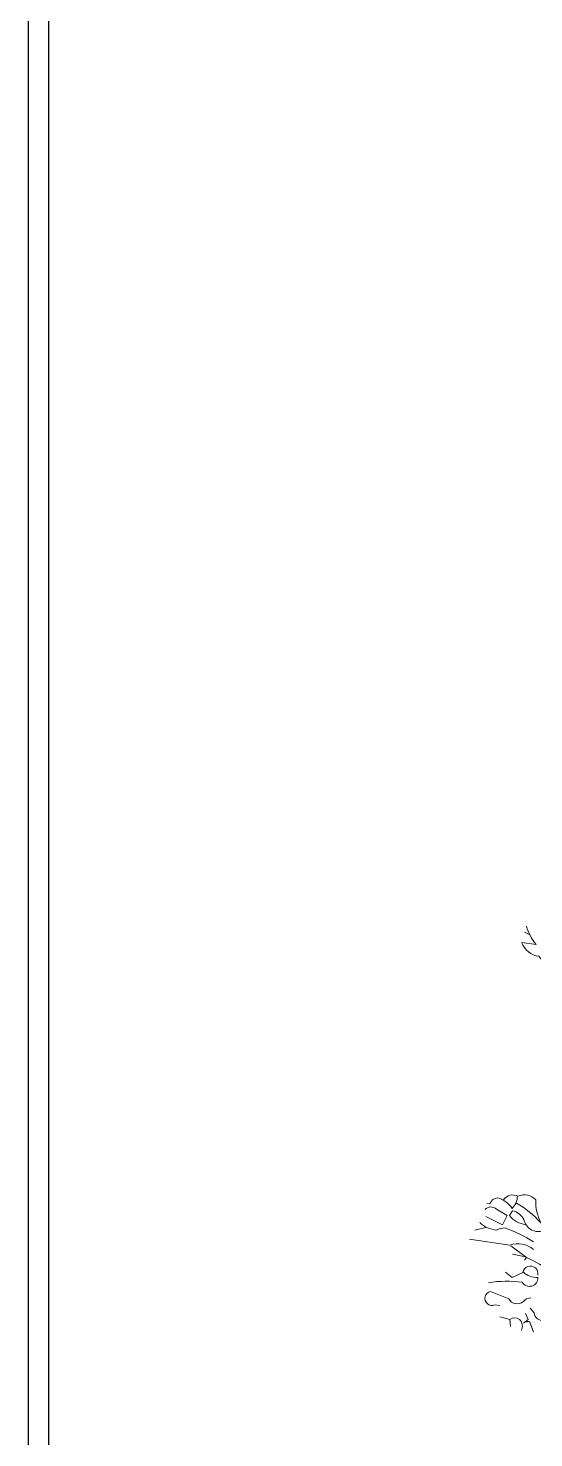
# Model space of a CAD drawing. Header units: millimetres. Extents: x 922141 to 965068, y 34629 to 256118.
# Drawn here: x 924773 to 927002, y 47063 to 53275 of the extents above; entities that cross this region are included whole.
import ezdxf

# ---------------------------------------------------------------- set-up
doc = ezdxf.new("R2010")
doc.units = ezdxf.units.MM
doc.layers.get('Defpoints').update_dxf_attribs({"color": 6})
doc.layers.add('HATCH', color=8, linetype='Continuous', lineweight=5)
doc.layers.add('MCA__ PISCINA ELEV.', color=91, linetype='Continuous')
doc.layers.add('TEXT200', color=7, linetype='Continuous')

# ---------------------------------------------------------------- blocks, each defined once
blk = doc.blocks.new('5')
at = {"layer": 'HATCH'}
for points in [[(625321, 354804.7, 0.115112), (625363.7, 354724.1), (625299.7, 354733.5, 0.280411), (625375.5, 354671.9, 0.134369), (625456.1, 354605.6)], [(625280.7, 353614.8, -0.206955), (625257, 353560.3, 0.197815), (625193, 353607.7, 0.29216), (625159.8, 353581.6), (625145.6, 353584)], [(625219.1, 353598.2, -0.378677), (625283.1, 353614.8, -0.325562), (625361.3, 353598.2, 0.127594), (625385, 353496.3), (625396.9, 353463.1, -0.471924), (625309.2, 353512.8, 0.206009), (625259.4, 353550.8), (625245.2, 353529.4, 0.188095), (625318.6, 353489.1)], [(625138.5, 353555.5, -0.43013), (625188.3, 353557.9), (625235.7, 353529.4), (625214.4, 353489.1), (625140.9, 353524.7)], [(625276, 353584, -0.086716), (625382.6, 353498.6)], [(625114.8, 353498.6, 0.173203), (625188.3, 353465.4, -0.117737), (625226.2, 353474.9, -0.053467), (625351.8, 353413.3)], [(625351.8, 353380.1, 0.264557), (625247.5, 353399.1), (625069.8, 353425.1)], [(625418.2, 353290, 0.050369), (625309.2, 353349.3), (625259.4, 353358.8)], [(625370.8, 353266.3, 1.029251), (625304.4, 353278.2), (625257, 353256.9), (625228.6, 353280.6)], [(625451.4, 353282.9, 0.453766), (625418.2, 353264, -0.173141), (625441.9, 353159.7, -0.372543), (625425.3, 353093.3, -0.82843), (625354.2, 353100.4), (625337.6, 353121.7)], [(625306.8, 353280.6, 0.207794), (625370.8, 353256.9, -0.791763), (625302.1, 353235.5, 0.078583), (625152.7, 353233.2)], [(625340, 353166.8, 0.243835), (625306.8, 353150.2, -0.464584), (625242.8, 353162), (625162.2, 353195.2, 1.099762), (625181.2, 353136), (625202.5, 353133.6)], [(625297.3, 353022.2, 0.333328), (625290.2, 353072, 0.333328), (625247.5, 353072), (625202.5, 353083.8)], [(625321, 353060.1, -0.566177), (625337.6, 353055.4), (625351.8, 353015.1)]]:
    blk.add_lwpolyline(points, format="xyb", dxfattribs=at)
for points in [[(625335.2, 354766.7), (625311.5, 354778.6)], [(625140.9, 353477.3), (625093.5, 353465.4)], [(625252.3, 353396.7), (625321, 353344.6), (625311.5, 353332.7)], [(625316.3, 353098), (625328.1, 353072), (625306.8, 353055.4)], [(625247.5, 353072), (625249.9, 353041.2)]]:
    blk.add_lwpolyline(points, dxfattribs=at)

msp = doc.modelspace()

# ---------------------------------------------------------------- linework, layer by layer
at = {"layer": 'Defpoints'}
msp.add_lwpolyline([(963660.45, 34628.99), (963660.45, 61397.08), (924773.16, 61397.08), (924773.16, 34628.99)], close=True, dxfattribs=at)
at = {"layer": 'TEXT200'}
msp.add_lwpolyline([(963571.57, 34717.87), (963571.57, 61308.2), (924862.04, 61308.2), (924862.04, 34717.87)], close=True, dxfattribs=at)

# ---------------------------------------------------------------- block references
at = {"layer": 'MCA__ PISCINA ELEV.'}
msp.add_blockref('5', (301649.24, -305486.65), dxfattribs=at)

doc.saveas('drawing.dxf')
